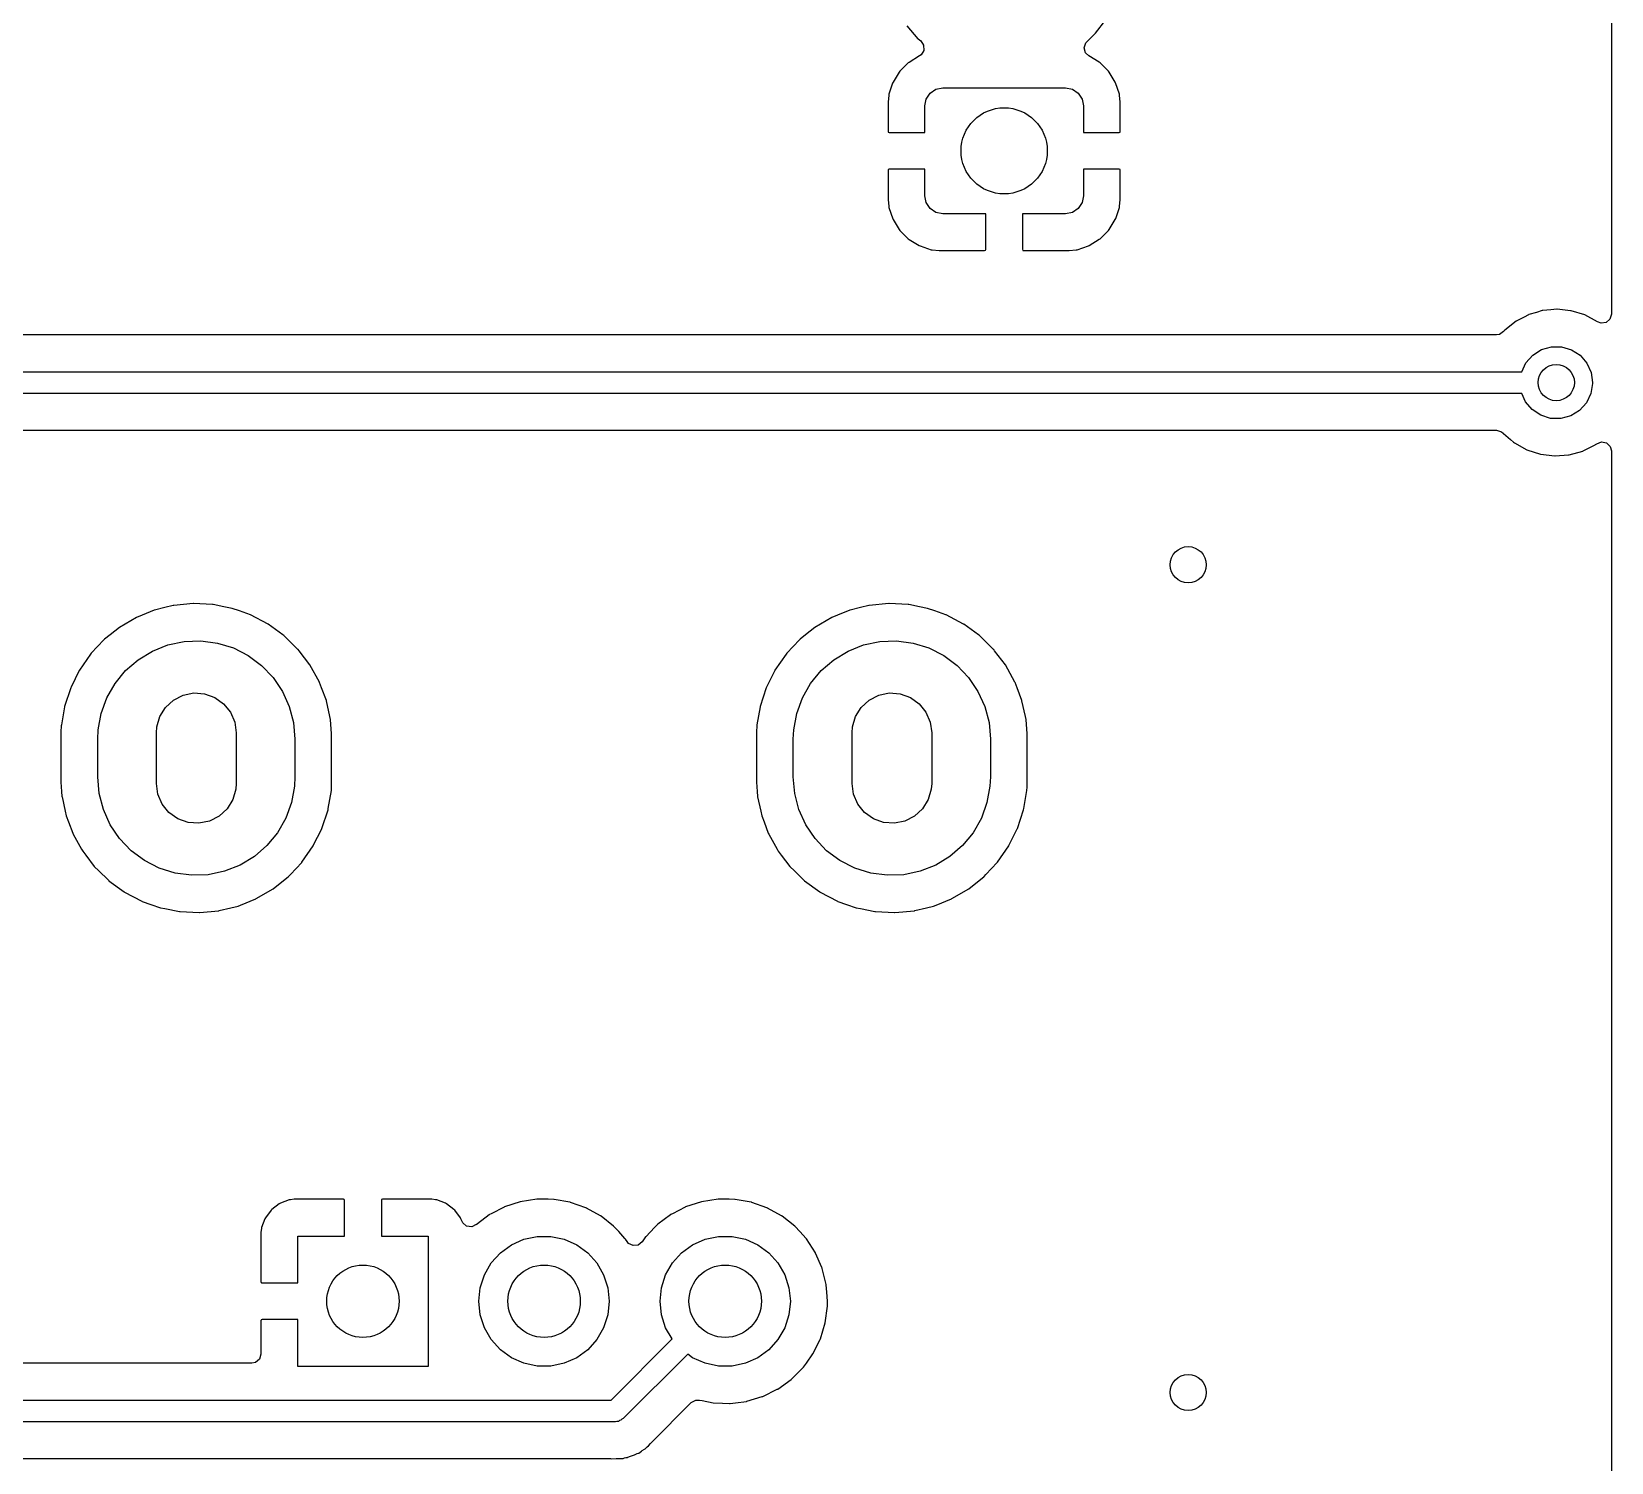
# Model space of a CAD drawing. Extents: x 123 to 292, y -246 to -33.
# Drawn here: x 270.29 to 292.1, y -83.77 to -64.01 of the extents above; entities that cross this region are included whole.
import ezdxf

# ---------------------------------------------------------------- set-up
doc = ezdxf.new("R2010")
doc.units = 0
doc.layers.add('BLACK', color=7, linetype='CONTINUOUS')

msp = doc.modelspace()

# ---------------------------------------------------------------- linework, layer by layer
at = {"layer": 'BLACK', "linetype": 'CONTINUOUS'}
for p, q in [((292.099, -33.9085), (292.099, -67.9144)), ((284.979, -64.0357), (285.119, -63.848)), ((282.375, -63.9341), (282.528, -64.1108)), ((284.862, -64.1476), (284.979, -64.0357)), ((282.528, -64.1108), (282.533, -64.1142)), ((282.533, -64.1142), (282.566, -64.1418)), ((282.566, -64.1418), (282.606, -64.2004)), ((282.608, -64.2714), (282.571, -64.3321)), ((282.606, -64.2004), (282.608, -64.2714)), ((284.823, -64.2378), (284.843, -64.1698)), ((284.842, -64.306), (284.823, -64.2378)), ((284.887, -64.3452), (284.842, -64.306)), ((284.843, -64.1698), (284.862, -64.1476)), ((282.394, -64.4461), (282.279, -64.5608)), ((282.405, -64.4371), (282.394, -64.4461)), ((282.549, -64.3479), (282.405, -64.4371)), ((282.571, -64.3321), (282.549, -64.3472)), ((282.549, -64.3472), (282.549, -64.3479)), ((284.886, -64.3473), (284.887, -64.3452)), ((285.03, -64.4362), (284.886, -64.3473)), ((285.041, -64.4453), (285.03, -64.4362)), ((285.156, -64.5598), (285.041, -64.4453)), ((282.179, -64.7234), (282.128, -64.8777)), ((282.185, -64.7102), (282.179, -64.7234)), ((282.27, -64.5722), (282.185, -64.7102)), ((282.279, -64.5608), (282.27, -64.5722)), ((285.165, -64.5712), (285.156, -64.5598)), ((285.25, -64.709), (285.165, -64.5712)), ((285.256, -64.7222), (285.25, -64.709)), ((285.308, -64.8764), (285.256, -64.7222)), ((282.125, -64.8911), (282.115, -64.9854)), ((282.128, -64.8777), (282.125, -64.8911)), ((282.623, -65.039), (282.642, -64.9433)), ((282.642, -64.9433), (282.696, -64.8622)), ((282.696, -64.8622), (282.777, -64.808)), ((282.777, -64.808), (282.873, -64.789)), ((282.873, -64.789), (284.563, -64.789)), ((284.563, -64.789), (284.659, -64.808)), ((284.659, -64.808), (284.74, -64.8622)), ((284.74, -64.8622), (284.794, -64.9433)), ((284.794, -64.9433), (284.813, -65.039)), ((285.311, -64.8898), (285.308, -64.8764)), ((285.321, -64.9854), (285.311, -64.8898)), ((282.115, -64.9854), (282.115, -64.9919)), ((282.115, -64.9919), (282.115, -65.3869)), ((282.623, -65.405), (282.623, -65.039)), ((284.813, -65.039), (284.813, -65.405)), ((285.321, -64.9919), (285.321, -64.9854)), ((285.321, -65.3915), (285.321, -64.9919)), ((282.115, -65.3869), (282.119, -65.4021)), ((282.119, -65.4021), (282.121, -65.4033)), ((282.121, -65.4033), (282.129, -65.405)), ((282.129, -65.405), (282.623, -65.405)), ((284.813, -65.405), (285.303, -65.405)), ((285.303, -65.405), (285.318, -65.4005)), ((285.318, -65.4005), (285.319, -65.3991)), ((285.319, -65.3991), (285.321, -65.3915)), ((282.117, -65.9189), (282.115, -65.9265)), ((282.115, -65.9265), (282.115, -66.3261)), ((282.118, -65.9175), (282.117, -65.9189)), ((282.133, -65.913), (282.118, -65.9175)), ((282.623, -65.913), (282.133, -65.913)), ((282.623, -66.279), (282.623, -65.913)), ((285.307, -65.913), (284.813, -65.913)), ((284.813, -65.913), (284.813, -66.279)), ((285.315, -65.9147), (285.307, -65.913)), ((285.317, -65.9159), (285.315, -65.9147)), ((285.321, -65.9311), (285.317, -65.9159)), ((285.321, -66.3261), (285.321, -65.9311)), ((282.642, -66.3747), (282.623, -66.279)), ((284.813, -66.279), (284.794, -66.3747)), ((282.115, -66.3261), (282.115, -66.3326)), ((282.115, -66.3326), (282.125, -66.4282)), ((282.125, -66.4282), (282.128, -66.4416)), ((282.128, -66.4416), (282.18, -66.5958)), ((282.696, -66.4558), (282.642, -66.3747)), ((282.777, -66.51), (282.696, -66.4558)), ((284.74, -66.4558), (284.659, -66.51)), ((284.794, -66.3747), (284.74, -66.4558)), ((285.257, -66.5946), (285.308, -66.4403)), ((285.308, -66.4403), (285.311, -66.4269)), ((285.311, -66.4269), (285.321, -66.3326)), ((285.321, -66.3326), (285.321, -66.3261)), ((282.18, -66.5958), (282.186, -66.609)), ((282.186, -66.609), (282.271, -66.7468)), ((282.873, -66.529), (282.777, -66.51)), ((283.464, -66.529), (282.873, -66.529)), ((283.464, -67.0235), (283.464, -66.529)), ((284.563, -66.529), (283.972, -66.529)), ((283.972, -66.529), (283.972, -67.0189)), ((284.659, -66.51), (284.563, -66.529)), ((285.166, -66.7458), (285.251, -66.6078)), ((285.251, -66.6078), (285.257, -66.5946)), ((282.271, -66.7468), (282.28, -66.7582)), ((282.28, -66.7582), (282.395, -66.8727)), ((282.395, -66.8727), (282.406, -66.8818)), ((282.406, -66.8818), (282.544, -66.9668)), ((284.893, -66.9662), (285.031, -66.8809)), ((285.031, -66.8809), (285.042, -66.8719)), ((285.042, -66.8719), (285.157, -66.7572)), ((285.157, -66.7572), (285.166, -66.7458)), ((282.544, -66.9668), (282.557, -66.973)), ((282.557, -66.973), (282.712, -67.0241)), ((282.712, -67.0241), (282.725, -67.027)), ((282.725, -67.027), (282.819, -67.0367)), ((282.819, -67.0367), (282.826, -67.037)), ((282.826, -67.037), (283.446, -67.037)), ((283.446, -67.037), (283.461, -67.0325)), ((283.461, -67.0325), (283.462, -67.0311)), ((283.462, -67.0311), (283.464, -67.0235)), ((283.972, -67.0189), (283.976, -67.0341)), ((283.976, -67.0341), (283.978, -67.0353)), ((283.978, -67.0353), (283.986, -67.037)), ((283.986, -67.037), (284.61, -67.037)), ((284.61, -67.037), (284.617, -67.0367)), ((284.617, -67.0367), (284.712, -67.0267)), ((284.712, -67.0267), (284.726, -67.0239)), ((284.726, -67.0239), (284.88, -66.9724)), ((284.88, -66.9724), (284.893, -66.9662)), ((290.783, -68.0114), (290.629, -68.1354)), ((290.893, -67.954), (290.783, -68.0114)), ((290.953, -67.9227), (290.893, -67.954)), ((290.958, -67.9198), (290.953, -67.9227)), ((290.953, -67.9227), (290.953, -67.9227)), ((291.063, -67.8891), (290.958, -67.9198)), ((291.142, -67.8657), (291.063, -67.8891)), ((291.148, -67.864), (291.142, -67.8657)), ((291.142, -67.8657), (291.142, -67.8657)), ((291.154, -67.8634), (291.148, -67.864)), ((291.263, -67.8536), (291.154, -67.8634)), ((291.154, -67.8634), (291.154, -67.8634)), ((291.345, -67.846), (291.263, -67.8536)), ((291.351, -67.8467), (291.345, -67.846)), ((291.536, -67.8661), (291.351, -67.8467)), ((291.351, -67.8467), (291.351, -67.8467)), ((291.542, -67.8667), (291.536, -67.8661)), ((291.536, -67.8661), (291.536, -67.8661)), ((291.731, -67.9252), (291.542, -67.8667)), ((291.905, -68.0193), (291.731, -67.9252)), ((291.905, -68.0197), (291.905, -68.0193)), ((291.956, -68.0392), (291.905, -68.0197)), ((292.026, -68.029), (291.956, -68.0392)), ((292.079, -67.9826), (292.026, -68.029)), ((292.099, -67.9144), (292.079, -67.9826)), ((290.515, -68.2009), (257.906, -68.2009)), ((290.553, -68.1952), (290.515, -68.2009)), ((290.612, -68.1559), (290.553, -68.1952)), ((290.625, -68.1401), (290.612, -68.1559)), ((290.629, -68.1354), (290.625, -68.1401)), ((291.014, -68.4786), (291.134, -68.403)), ((291.134, -68.403), (291.27, -68.364)), ((291.27, -68.364), (291.412, -68.3649)), ((291.412, -68.3649), (291.548, -68.4055)), ((291.548, -68.4055), (291.667, -68.4826)), ((290.862, -68.7094), (290.92, -68.5849)), ((290.92, -68.5849), (291.014, -68.4786)), ((291.667, -68.4826), (291.759, -68.59)), ((291.759, -68.59), (291.818, -68.7191)), ((257.644, -68.7094), (290.862, -68.7094)), ((291.838, -68.8716), (291.814, -69.0114)), ((291.818, -68.7191), (291.838, -68.8594)), ((291.838, -68.8594), (291.838, -68.8716)), ((290.863, -69.0094), (257.581, -69.0094)), ((290.914, -69.1236), (290.863, -69.0094)), ((291.814, -69.0114), (291.753, -69.139)), ((291.005, -69.2321), (290.914, -69.1236)), ((291.123, -69.3107), (291.005, -69.2321)), ((291.258, -69.353), (291.123, -69.3107)), ((291.537, -69.3183), (291.4, -69.3556)), ((291.657, -69.2441), (291.537, -69.3183)), ((291.753, -69.139), (291.657, -69.2441)), ((257.618, -69.5179), (290.512, -69.5179)), ((290.512, -69.5179), (290.581, -69.5379)), ((290.581, -69.5379), (290.603, -69.5564)), ((291.4, -69.3556), (291.258, -69.353)), ((290.603, -69.5564), (290.605, -69.5585)), ((290.605, -69.5585), (290.609, -69.5634)), ((290.609, -69.5634), (290.706, -69.6458)), ((290.706, -69.6458), (290.747, -69.6807)), ((290.747, -69.6807), (290.76, -69.6915)), ((290.76, -69.6915), (290.932, -69.788)), ((291.71, -69.8014), (291.875, -69.7178)), ((291.875, -69.7178), (291.881, -69.715)), ((291.875, -69.7178), (291.875, -69.7178)), ((291.881, -69.715), (291.896, -69.7034)), ((291.896, -69.7034), (291.962, -69.6772)), ((291.962, -69.6772), (292.032, -69.6908)), ((292.032, -69.6908), (292.083, -69.74)), ((292.083, -69.74), (292.099, -69.8026)), ((290.932, -69.788), (291.12, -69.8491)), ((291.12, -69.8491), (291.317, -69.8726)), ((291.317, -69.8726), (291.323, -69.8721)), ((291.323, -69.8721), (291.508, -69.8579)), ((291.323, -69.8721), (291.323, -69.8721)), ((291.508, -69.8579), (291.514, -69.8574)), ((291.508, -69.8579), (291.508, -69.8579)), ((291.514, -69.8574), (291.704, -69.8042)), ((291.704, -69.8042), (291.71, -69.8014)), ((291.71, -69.8014), (291.71, -69.8014)), ((292.099, -69.8026), (292.099, -84.9132)), ((272.251, -71.9378), (272.136, -71.966)), ((272.256, -71.9367), (272.251, -71.9378)), ((272.251, -71.9378), (272.251, -71.9378)), ((272.525, -71.911), (272.256, -71.9367)), ((272.53, -71.9112), (272.525, -71.911)), ((272.792, -71.9242), (272.53, -71.9112)), ((272.53, -71.9112), (272.53, -71.9112)), ((272.796, -71.9245), (272.792, -71.9242)), ((272.792, -71.9242), (272.792, -71.9242)), ((272.801, -71.9253), (272.796, -71.9245)), ((272.95, -71.9547), (272.801, -71.9253)), ((272.801, -71.9253), (272.801, -71.9253)), ((281.851, -71.9378), (281.736, -71.966)), ((281.856, -71.9367), (281.851, -71.9378)), ((281.851, -71.9378), (281.851, -71.9378)), ((282.125, -71.911), (281.856, -71.9367)), ((282.13, -71.9112), (282.125, -71.911)), ((282.392, -71.9242), (282.13, -71.9112)), ((282.13, -71.9112), (282.13, -71.9112)), ((282.396, -71.9245), (282.392, -71.9242)), ((282.392, -71.9242), (282.392, -71.9242)), ((282.401, -71.9253), (282.396, -71.9245)), ((282.55, -71.9547), (282.401, -71.9253)), ((282.401, -71.9253), (282.401, -71.9253)), ((271.741, -72.103), (271.507, -72.24)), ((271.82, -72.0709), (271.741, -72.103)), ((271.988, -72.0029), (271.82, -72.0709)), ((271.992, -72.0012), (271.988, -72.0029)), ((271.988, -72.0029), (271.988, -72.0029)), ((272.136, -71.966), (271.992, -72.0012)), ((273.062, -71.9769), (272.95, -71.9547)), ((273.163, -72.0125), (273.062, -71.9769)), ((273.314, -72.0657), (273.163, -72.0125)), ((273.318, -72.0672), (273.314, -72.0657)), ((273.314, -72.0657), (273.314, -72.0657)), ((273.558, -72.1935), (273.318, -72.0672)), ((281.341, -72.103), (281.107, -72.24)), ((281.42, -72.0709), (281.341, -72.103)), ((281.588, -72.0029), (281.42, -72.0709)), ((281.592, -72.0012), (281.588, -72.0029)), ((281.588, -72.0029), (281.588, -72.0029)), ((281.736, -71.966), (281.592, -72.0012)), ((282.662, -71.9769), (282.55, -71.9547)), ((282.763, -72.0125), (282.662, -71.9769)), ((282.914, -72.0657), (282.763, -72.0125)), ((282.918, -72.0672), (282.914, -72.0657)), ((282.914, -72.0657), (282.914, -72.0657)), ((283.158, -72.1935), (282.918, -72.0672)), ((271.378, -72.343), (271.303, -72.4027)), ((271.507, -72.24), (271.378, -72.343)), ((273.562, -72.1961), (273.558, -72.1935)), ((273.764, -72.343), (273.562, -72.1961)), ((273.777, -72.353), (273.764, -72.343)), ((273.841, -72.4151), (273.777, -72.353)), ((280.978, -72.343), (280.903, -72.4027)), ((281.107, -72.24), (280.978, -72.343)), ((283.162, -72.1961), (283.158, -72.1935)), ((283.364, -72.343), (283.162, -72.1961)), ((283.377, -72.353), (283.364, -72.343)), ((283.441, -72.4151), (283.377, -72.353)), ((271.11, -72.6075), (270.955, -72.8303)), ((271.119, -72.5975), (271.11, -72.6075)), ((271.292, -72.4127), (271.119, -72.5975)), ((271.295, -72.4094), (271.292, -72.4127)), ((271.303, -72.4027), (271.295, -72.4094)), ((271.767, -72.6851), (271.963, -72.5658)), ((271.963, -72.5658), (272.177, -72.4814)), ((272.177, -72.4814), (272.402, -72.4341)), ((272.402, -72.4341), (272.632, -72.4255)), ((272.632, -72.4255), (272.86, -72.4557)), ((272.86, -72.4557), (273.08, -72.5239)), ((273.08, -72.5239), (273.285, -72.6281)), ((273.943, -72.515), (273.841, -72.4151)), ((273.971, -72.5426), (273.943, -72.515)), ((273.974, -72.5462), (273.971, -72.5426)), ((273.986, -72.5619), (273.974, -72.5462)), ((273.974, -72.5462), (273.974, -72.5462)), ((274.136, -72.7581), (273.986, -72.5619)), ((280.71, -72.6075), (280.555, -72.8303)), ((280.719, -72.5975), (280.71, -72.6075)), ((280.892, -72.4127), (280.719, -72.5975)), ((280.895, -72.4094), (280.892, -72.4127)), ((280.903, -72.4027), (280.895, -72.4094)), ((281.367, -72.6851), (281.563, -72.5658)), ((281.563, -72.5658), (281.777, -72.4814)), ((281.777, -72.4814), (282.002, -72.4341)), ((282.002, -72.4341), (282.232, -72.4255)), ((282.232, -72.4255), (282.46, -72.4557)), ((282.46, -72.4557), (282.68, -72.5239)), ((282.68, -72.5239), (282.885, -72.6281)), ((283.543, -72.515), (283.441, -72.4151)), ((283.571, -72.5426), (283.543, -72.515)), ((283.574, -72.5462), (283.571, -72.5426)), ((283.586, -72.5619), (283.574, -72.5462)), ((283.574, -72.5462), (283.574, -72.5462)), ((283.736, -72.7581), (283.586, -72.5619)), ((271.593, -72.8359), (271.767, -72.6851)), ((273.285, -72.6281), (273.469, -72.7654)), ((273.469, -72.7654), (273.628, -72.9318)), ((274.267, -72.9952), (274.136, -72.7581)), ((281.193, -72.8359), (281.367, -72.6851)), ((282.885, -72.6281), (283.069, -72.7654)), ((283.069, -72.7654), (283.228, -72.9318)), ((283.867, -72.9952), (283.736, -72.7581)), ((270.953, -72.8344), (270.84, -73.063)), ((270.955, -72.8303), (270.953, -72.8344)), ((270.953, -72.8344), (270.953, -72.8344)), ((271.333, -73.2135), (271.447, -73.0137)), ((271.447, -73.0137), (271.593, -72.8359)), ((273.628, -72.9318), (273.756, -73.1226)), ((274.269, -72.9995), (274.267, -72.9952)), ((274.297, -73.0729), (274.269, -72.9995)), ((274.269, -72.9995), (274.269, -72.9995)), ((280.553, -72.8344), (280.44, -73.063)), ((280.555, -72.8303), (280.553, -72.8344)), ((280.553, -72.8344), (280.553, -72.8344)), ((280.933, -73.2135), (281.047, -73.0137)), ((281.047, -73.0137), (281.193, -72.8359)), ((283.228, -72.9318), (283.356, -73.1226)), ((283.869, -72.9995), (283.867, -72.9952)), ((283.897, -73.0729), (283.869, -72.9995)), ((283.869, -72.9995), (283.869, -72.9995)), ((270.835, -73.0731), (270.75, -73.3308)), ((270.84, -73.063), (270.835, -73.0731)), ((271.255, -73.4297), (271.333, -73.2135)), ((272.144, -73.3434), (272.254, -73.2424)), ((272.254, -73.2424), (272.387, -73.1746)), ((272.387, -73.1746), (272.533, -73.1451)), ((272.533, -73.1451), (272.682, -73.156)), ((272.682, -73.156), (272.823, -73.2066)), ((272.823, -73.2066), (272.945, -73.2931)), ((273.756, -73.1226), (273.851, -73.3323)), ((274.363, -73.2488), (274.297, -73.0729)), ((274.364, -73.2532), (274.363, -73.2488)), ((274.412, -73.4703), (274.364, -73.2532)), ((274.364, -73.2532), (274.364, -73.2532)), ((280.435, -73.0731), (280.35, -73.3308)), ((280.44, -73.063), (280.435, -73.0731)), ((280.855, -73.4297), (280.933, -73.2135)), ((281.744, -73.3434), (281.854, -73.2424)), ((281.854, -73.2424), (281.987, -73.1746)), ((281.987, -73.1746), (282.133, -73.1451)), ((282.133, -73.1451), (282.282, -73.156)), ((282.282, -73.156), (282.423, -73.2066)), ((282.423, -73.2066), (282.545, -73.2931)), ((283.356, -73.1226), (283.451, -73.3323)), ((283.963, -73.2488), (283.897, -73.0729)), ((283.964, -73.2532), (283.963, -73.2488)), ((284.012, -73.4703), (283.964, -73.2532)), ((283.964, -73.2532), (283.964, -73.2532)), ((270.749, -73.3353), (270.706, -73.5843)), ((270.75, -73.3308), (270.749, -73.3353)), ((270.749, -73.3353), (270.749, -73.3353)), ((271.214, -73.656), (271.255, -73.4297)), ((272.024, -73.6137), (272.066, -73.4703)), ((272.066, -73.4703), (272.144, -73.3434)), ((272.945, -73.2931), (273.038, -73.4091)), ((273.038, -73.4091), (273.098, -73.5461)), ((273.851, -73.3323), (273.909, -73.5549)), ((274.422, -73.5135), (274.412, -73.4703)), ((280.349, -73.3353), (280.306, -73.5843)), ((280.35, -73.3308), (280.349, -73.3353)), ((280.349, -73.3353), (280.349, -73.3353)), ((280.814, -73.656), (280.855, -73.4297)), ((281.624, -73.6137), (281.666, -73.4703)), ((281.666, -73.4703), (281.744, -73.3434)), ((282.545, -73.2931), (282.638, -73.4091)), ((282.638, -73.4091), (282.698, -73.5461)), ((283.451, -73.3323), (283.509, -73.5549)), ((284.022, -73.5135), (284.012, -73.4703)), ((270.704, -73.6018), (270.7, -73.6752)), ((270.7, -73.6752), (270.7, -73.6836)), ((270.7, -73.6836), (270.7, -74.3729)), ((270.706, -73.5843), (270.704, -73.5979)), ((270.704, -73.5979), (270.704, -73.6018)), ((271.208, -73.784), (271.214, -73.656)), ((272.018, -73.694), (272.024, -73.6137)), ((272.018, -74.394), (272.018, -73.694)), ((273.098, -73.5461), (273.118, -73.694)), ((273.118, -73.694), (273.118, -74.394)), ((273.909, -73.5549), (273.928, -73.784)), ((274.427, -73.581), (274.422, -73.5135)), ((274.436, -73.7051), (274.427, -73.581)), ((280.3, -73.6752), (280.299, -73.6836)), ((280.299, -73.6836), (280.299, -74.3729)), ((280.304, -73.6018), (280.3, -73.6752)), ((280.306, -73.5843), (280.304, -73.5979)), ((280.304, -73.5979), (280.304, -73.6018)), ((280.808, -73.784), (280.814, -73.656)), ((281.618, -73.694), (281.624, -73.6137)), ((281.618, -74.394), (281.618, -73.694)), ((282.698, -73.5461), (282.718, -73.694)), ((282.718, -73.694), (282.718, -74.394)), ((283.509, -73.5549), (283.528, -73.784)), ((284.027, -73.581), (284.022, -73.5135)), ((284.036, -73.7051), (284.027, -73.581)), ((271.208, -74.304), (271.208, -73.784)), ((273.928, -73.784), (273.928, -74.304)), ((274.436, -73.7151), (274.436, -73.7051)), ((274.436, -74.4044), (274.436, -73.7151)), ((280.808, -74.304), (280.808, -73.784)), ((283.528, -73.784), (283.528, -74.304)), ((284.036, -73.7151), (284.036, -73.7051)), ((284.036, -74.4044), (284.036, -73.7151)), ((271.227, -74.5331), (271.208, -74.304)), ((273.928, -74.304), (273.922, -74.432)), ((280.827, -74.5331), (280.808, -74.304)), ((283.528, -74.304), (283.522, -74.432)), ((270.7, -74.3729), (270.7, -74.3752)), ((270.7, -74.3752), (270.709, -74.507)), ((270.7, -74.3752), (270.7, -74.3752)), ((270.709, -74.507), (270.714, -74.5745)), ((271.285, -74.7557), (271.227, -74.5331)), ((272.038, -74.5419), (272.018, -74.394)), ((272.098, -74.6789), (272.038, -74.5419)), ((273.112, -74.4743), (273.07, -74.6177)), ((273.118, -74.394), (273.112, -74.4743)), ((273.922, -74.432), (273.881, -74.6583)), ((274.389, -74.7379), (274.432, -74.4939)), ((274.432, -74.4901), (274.434, -74.4455)), ((274.432, -74.4938), (274.432, -74.4901)), ((274.432, -74.4939), (274.432, -74.4938)), ((274.434, -74.4455), (274.436, -74.406)), ((274.436, -74.406), (274.436, -74.4044)), ((274.436, -74.406), (274.436, -74.406)), ((280.299, -74.3729), (280.3, -74.3752)), ((280.3, -74.3752), (280.309, -74.507)), ((280.3, -74.3752), (280.3, -74.3752)), ((280.309, -74.507), (280.314, -74.5745)), ((280.885, -74.7557), (280.827, -74.5331)), ((281.638, -74.5419), (281.618, -74.394)), ((281.698, -74.6789), (281.638, -74.5419)), ((282.712, -74.4743), (282.67, -74.6177)), ((282.718, -74.394), (282.712, -74.4743)), ((283.522, -74.432), (283.481, -74.6583)), ((283.989, -74.7379), (284.032, -74.4939)), ((284.032, -74.4901), (284.034, -74.4455)), ((284.032, -74.4938), (284.032, -74.4901)), ((284.032, -74.4939), (284.032, -74.4938)), ((284.034, -74.4455), (284.036, -74.406)), ((284.036, -74.406), (284.036, -74.4044)), ((284.036, -74.406), (284.036, -74.406)), ((270.714, -74.5745), (270.715, -74.5789)), ((270.715, -74.5789), (270.715, -74.5789)), ((270.715, -74.5789), (270.759, -74.7775)), ((270.759, -74.7775), (270.773, -74.8392)), ((271.38, -74.9654), (271.285, -74.7557)), ((272.191, -74.7949), (272.098, -74.6789)), ((272.992, -74.7446), (272.882, -74.8456)), ((273.07, -74.6177), (272.992, -74.7446)), ((273.881, -74.6583), (273.803, -74.8745)), ((274.301, -75.0149), (274.386, -74.7572)), ((274.386, -74.7572), (274.389, -74.7379)), ((280.314, -74.5745), (280.315, -74.5789)), ((280.315, -74.5789), (280.315, -74.5789)), ((280.315, -74.5789), (280.359, -74.7775)), ((280.359, -74.7775), (280.373, -74.8392)), ((280.98, -74.9654), (280.885, -74.7557)), ((281.791, -74.7949), (281.698, -74.6789)), ((282.592, -74.7446), (282.482, -74.8456)), ((282.67, -74.6177), (282.592, -74.7446)), ((283.481, -74.6583), (283.403, -74.8745)), ((283.901, -75.0149), (283.986, -74.7572)), ((283.986, -74.7572), (283.989, -74.7379)), ((270.773, -74.8392), (270.804, -74.922)), ((270.804, -74.922), (270.863, -75.0785)), ((271.508, -75.1562), (271.38, -74.9654)), ((272.313, -74.8814), (272.191, -74.7949)), ((272.454, -74.932), (272.313, -74.8814)), ((272.603, -74.9429), (272.454, -74.932)), ((272.749, -74.9134), (272.603, -74.9429)), ((272.882, -74.8456), (272.749, -74.9134)), ((273.803, -74.8745), (273.689, -75.0743)), ((280.373, -74.8392), (280.404, -74.922)), ((280.404, -74.922), (280.463, -75.0785)), ((281.108, -75.1562), (280.98, -74.9654)), ((281.913, -74.8814), (281.791, -74.7949)), ((282.054, -74.932), (281.913, -74.8814)), ((282.203, -74.9429), (282.054, -74.932)), ((282.349, -74.9134), (282.203, -74.9429)), ((282.482, -74.8456), (282.349, -74.9134)), ((283.403, -74.8745), (283.289, -75.0743)), ((270.863, -75.0785), (270.869, -75.0928)), ((270.869, -75.0928), (270.938, -75.2181)), ((270.938, -75.2181), (270.985, -75.3028)), ((271.667, -75.3226), (271.508, -75.1562)), ((273.689, -75.0743), (273.543, -75.2521)), ((274.183, -75.253), (274.299, -75.019)), ((274.299, -75.019), (274.301, -75.0149)), ((274.299, -75.019), (274.299, -75.019)), ((280.463, -75.0785), (280.469, -75.0928)), ((280.469, -75.0928), (280.538, -75.2181)), ((280.538, -75.2181), (280.585, -75.3028)), ((281.267, -75.3226), (281.108, -75.1562)), ((283.289, -75.0743), (283.143, -75.2521)), ((283.783, -75.253), (283.899, -75.019)), ((283.899, -75.019), (283.901, -75.0149)), ((283.899, -75.019), (283.899, -75.019)), ((270.985, -75.3028), (271, -75.3299)), ((271, -75.3299), (271.042, -75.3841)), ((271.042, -75.3841), (271.16, -75.5395)), ((271.851, -75.4599), (271.667, -75.3226)), ((273.369, -75.4029), (273.173, -75.5222)), ((273.543, -75.2521), (273.369, -75.4029)), ((274.026, -75.4805), (274.181, -75.2577)), ((274.181, -75.2577), (274.183, -75.253)), ((280.585, -75.3028), (280.6, -75.3299)), ((280.6, -75.3299), (280.642, -75.3841)), ((280.642, -75.3841), (280.76, -75.5395)), ((281.451, -75.4599), (281.267, -75.3226)), ((282.969, -75.4029), (282.773, -75.5222)), ((283.143, -75.2521), (282.969, -75.4029)), ((283.626, -75.4805), (283.781, -75.2577)), ((283.781, -75.2577), (283.783, -75.253)), ((271.16, -75.5395), (271.165, -75.5454)), ((271.165, -75.5454), (271.168, -75.5486)), ((271.168, -75.5486), (271.168, -75.5486)), ((271.168, -75.5486), (271.214, -75.5931)), ((271.214, -75.5931), (271.359, -75.735)), ((272.056, -75.5641), (271.851, -75.4599)), ((272.276, -75.6323), (272.056, -75.5641)), ((272.504, -75.6625), (272.276, -75.6323)), ((272.734, -75.6539), (272.504, -75.6625)), ((272.959, -75.6066), (272.734, -75.6539)), ((273.173, -75.5222), (272.959, -75.6066)), ((273.841, -75.6786), (273.866, -75.6519)), ((273.866, -75.6519), (274.023, -75.4838)), ((274.023, -75.4838), (274.026, -75.4805)), ((274.023, -75.4838), (274.023, -75.4838)), ((280.76, -75.5395), (280.765, -75.5454)), ((280.765, -75.5454), (280.768, -75.5486)), ((280.768, -75.5486), (280.768, -75.5486)), ((280.768, -75.5486), (280.814, -75.5931)), ((280.814, -75.5931), (280.959, -75.735)), ((281.656, -75.5641), (281.451, -75.4599)), ((281.876, -75.6323), (281.656, -75.5641)), ((282.104, -75.6625), (281.876, -75.6323)), ((282.334, -75.6539), (282.104, -75.6625)), ((282.559, -75.6066), (282.334, -75.6539)), ((282.773, -75.5222), (282.559, -75.6066)), ((283.441, -75.6786), (283.466, -75.6519)), ((283.466, -75.6519), (283.623, -75.4838)), ((283.623, -75.4838), (283.626, -75.4805)), ((283.623, -75.4838), (283.623, -75.4838)), ((271.359, -75.735), (271.362, -75.7377)), ((271.362, -75.7377), (271.362, -75.7377)), ((271.362, -75.7377), (271.574, -75.8919)), ((273.395, -75.985), (273.629, -75.848)), ((273.629, -75.848), (273.818, -75.6971)), ((273.818, -75.6971), (273.837, -75.6815)), ((273.837, -75.6815), (273.841, -75.6786)), ((273.837, -75.6815), (273.837, -75.6815)), ((280.959, -75.735), (280.962, -75.7377)), ((280.962, -75.7377), (280.962, -75.7377)), ((280.962, -75.7377), (281.174, -75.8919)), ((282.995, -75.985), (283.229, -75.848)), ((283.229, -75.848), (283.418, -75.6971)), ((283.418, -75.6971), (283.437, -75.6815)), ((283.437, -75.6815), (283.441, -75.6786)), ((283.437, -75.6815), (283.437, -75.6815)), ((271.574, -75.8919), (271.578, -75.8945)), ((271.578, -75.8945), (271.818, -76.0208)), ((271.818, -76.0208), (271.822, -76.0223)), ((271.822, -76.0223), (271.822, -76.0223)), ((271.822, -76.0223), (271.942, -76.0646)), ((271.942, -76.0646), (272.074, -76.1111)), ((273.045, -76.1111), (273.144, -76.0868)), ((273.144, -76.0868), (273.178, -76.073)), ((273.178, -76.073), (273.391, -75.9867)), ((273.391, -75.9867), (273.395, -75.985)), ((273.391, -75.9867), (273.391, -75.9867)), ((281.174, -75.8919), (281.178, -75.8945)), ((281.178, -75.8945), (281.418, -76.0208)), ((281.418, -76.0208), (281.422, -76.0223)), ((281.422, -76.0223), (281.422, -76.0223)), ((281.422, -76.0223), (281.542, -76.0646)), ((281.542, -76.0646), (281.674, -76.1111)), ((282.645, -76.1111), (282.744, -76.0868)), ((282.744, -76.0868), (282.778, -76.073)), ((282.778, -76.073), (282.991, -75.9867)), ((282.991, -75.9867), (282.995, -75.985)), ((282.991, -75.9867), (282.991, -75.9867)), ((272.074, -76.1111), (272.133, -76.1228)), ((272.133, -76.1228), (272.335, -76.1627)), ((272.335, -76.1627), (272.335, -76.1627)), ((272.335, -76.1627), (272.34, -76.1635)), ((272.34, -76.1635), (272.344, -76.1638)), ((272.344, -76.1638), (272.344, -76.1638)), ((272.344, -76.1638), (272.606, -76.1768)), ((272.606, -76.1768), (272.606, -76.1768)), ((272.606, -76.1768), (272.611, -76.177)), ((272.611, -76.177), (272.88, -76.1513)), ((272.88, -76.1513), (272.885, -76.1502)), ((272.885, -76.1502), (273.045, -76.1111)), ((272.885, -76.1502), (272.885, -76.1502)), ((281.674, -76.1111), (281.733, -76.1228)), ((281.733, -76.1228), (281.935, -76.1627)), ((281.935, -76.1627), (281.935, -76.1627)), ((281.935, -76.1627), (281.94, -76.1635)), ((281.94, -76.1635), (281.944, -76.1638)), ((281.944, -76.1638), (281.944, -76.1638)), ((281.944, -76.1638), (282.206, -76.1768)), ((282.206, -76.1768), (282.206, -76.1768)), ((282.206, -76.1768), (282.211, -76.177)), ((282.211, -76.177), (282.48, -76.1513)), ((282.48, -76.1513), (282.485, -76.1502)), ((282.485, -76.1502), (282.645, -76.1111)), ((282.485, -76.1502), (282.485, -76.1502)), ((273.714, -80.1992), (273.612, -80.2757)), ((273.73, -80.1907), (273.714, -80.1992)), ((273.85, -80.1455), (273.73, -80.1907)), ((273.866, -80.1419), (273.85, -80.1455)), ((273.917, -80.1364), (273.866, -80.1419)), ((273.923, -80.136), (273.917, -80.1364)), ((274.6, -80.136), (273.923, -80.136)), ((274.608, -80.1377), (274.6, -80.136)), ((274.61, -80.1389), (274.608, -80.1377)), ((274.614, -80.1541), (274.61, -80.1389)), ((274.614, -80.644), (274.614, -80.1541)), ((275.124, -80.1419), (275.122, -80.1495)), ((275.122, -80.1495), (275.122, -80.644)), ((275.125, -80.1405), (275.124, -80.1419)), ((275.14, -80.136), (275.125, -80.1405)), ((275.813, -80.136), (275.14, -80.136)), ((275.819, -80.1364), (275.813, -80.136)), ((275.87, -80.1419), (275.819, -80.1364)), ((275.886, -80.1455), (275.87, -80.1419)), ((276.006, -80.1907), (275.886, -80.1455)), ((276.022, -80.1992), (276.006, -80.1907)), ((276.124, -80.2757), (276.022, -80.1992)), ((277.04, -80.1692), (276.82, -80.2411)), ((277.269, -80.1341), (277.04, -80.1692)), ((277.275, -80.1342), (277.269, -80.1341)), ((277.424, -80.136), (277.275, -80.1342)), ((277.275, -80.1342), (277.275, -80.1342)), ((277.501, -80.1369), (277.424, -80.136)), ((277.506, -80.1379), (277.501, -80.1369)), ((277.724, -80.1767), (277.506, -80.1379)), ((277.506, -80.1379), (277.506, -80.1379)), ((277.729, -80.1776), (277.724, -80.1767)), ((277.724, -80.1767), (277.724, -80.1767)), ((277.734, -80.1793), (277.729, -80.1776)), ((277.942, -80.2531), (277.734, -80.1793)), ((277.734, -80.1793), (277.734, -80.1793)), ((279.54, -80.1692), (279.32, -80.2411)), ((279.769, -80.1341), (279.54, -80.1692)), ((279.775, -80.1342), (279.769, -80.1341)), ((279.924, -80.136), (279.775, -80.1342)), ((279.775, -80.1342), (279.775, -80.1342)), ((280.001, -80.1369), (279.924, -80.136)), ((280.006, -80.1379), (280.001, -80.1369)), ((280.224, -80.1767), (280.006, -80.1379)), ((280.006, -80.1379), (280.006, -80.1379)), ((280.229, -80.1776), (280.224, -80.1767)), ((280.224, -80.1767), (280.224, -80.1767)), ((280.234, -80.1793), (280.229, -80.1776)), ((280.442, -80.2531), (280.234, -80.1793)), ((280.234, -80.1793), (280.234, -80.1793)), ((273.515, -80.4059), (273.47, -80.5264)), ((273.523, -80.3904), (273.515, -80.4059)), ((273.6, -80.2883), (273.523, -80.3904)), ((273.612, -80.2757), (273.6, -80.2883)), ((276.136, -80.2883), (276.124, -80.2757)), ((276.213, -80.3904), (276.136, -80.2883)), ((276.221, -80.4059), (276.213, -80.3904)), ((276.232, -80.4342), (276.221, -80.4059)), ((276.245, -80.4594), (276.232, -80.4342)), ((276.611, -80.3512), (276.447, -80.474)), ((276.615, -80.3481), (276.611, -80.3512)), ((276.611, -80.3512), (276.611, -80.3512)), ((276.639, -80.3357), (276.615, -80.3481)), ((276.816, -80.2435), (276.639, -80.3357)), ((276.82, -80.2411), (276.816, -80.2435)), ((276.816, -80.2435), (276.816, -80.2435)), ((277.942, -80.2532), (277.942, -80.2531)), ((277.947, -80.2549), (277.942, -80.2532)), ((277.952, -80.2574), (277.947, -80.2549)), ((278.146, -80.3643), (277.952, -80.2574)), ((277.952, -80.2574), (277.952, -80.2574)), ((278.15, -80.3668), (278.146, -80.3643)), ((278.146, -80.3643), (278.146, -80.3643)), ((278.154, -80.37), (278.15, -80.3668)), ((278.328, -80.5072), (278.154, -80.37)), ((278.154, -80.37), (278.154, -80.37)), ((279.111, -80.3512), (278.938, -80.4809)), ((279.115, -80.3481), (279.111, -80.3512)), ((279.111, -80.3512), (279.111, -80.3512)), ((279.139, -80.3357), (279.115, -80.3481)), ((279.316, -80.2435), (279.139, -80.3357)), ((279.32, -80.2411), (279.316, -80.2435)), ((279.316, -80.2435), (279.316, -80.2435)), ((280.442, -80.2532), (280.442, -80.2531)), ((280.447, -80.2549), (280.442, -80.2532)), ((280.452, -80.2574), (280.447, -80.2549)), ((280.646, -80.3643), (280.452, -80.2574)), ((280.452, -80.2574), (280.452, -80.2574)), ((280.65, -80.3668), (280.646, -80.3643)), ((280.646, -80.3643), (280.646, -80.3643)), ((280.654, -80.37), (280.65, -80.3668)), ((280.828, -80.5072), (280.654, -80.37)), ((280.654, -80.37), (280.654, -80.37)), ((273.466, -80.5416), (273.46, -80.5925)), ((273.46, -80.5925), (273.46, -80.5993)), ((273.46, -80.5993), (273.46, -81.2719)), ((273.47, -80.5264), (273.466, -80.5416)), ((273.968, -81.29), (273.968, -80.644)), ((273.968, -80.644), (274.614, -80.644)), ((275.122, -80.644), (275.768, -80.644)), ((275.768, -80.644), (275.768, -82.444)), ((276.299, -80.5052), (276.245, -80.4594)), ((276.369, -80.5145), (276.299, -80.5052)), ((276.429, -80.4863), (276.369, -80.5145)), ((276.43, -80.4871), (276.429, -80.4863)), ((276.447, -80.474), (276.43, -80.4871)), ((277.09, -80.688), (277.274, -80.6489)), ((277.274, -80.6489), (277.462, -80.6489)), ((277.462, -80.6489), (277.646, -80.688)), ((278.332, -80.5104), (278.328, -80.5072)), ((278.328, -80.5072), (278.328, -80.5072)), ((278.398, -80.5825), (278.332, -80.5104)), ((278.483, -80.676), (278.398, -80.5825)), ((278.77, -80.6546), (278.723, -80.7232)), ((278.776, -80.6483), (278.77, -80.6546)), ((278.892, -80.5264), (278.776, -80.6483)), ((278.93, -80.4871), (278.892, -80.5264)), ((278.938, -80.4809), (278.93, -80.4871)), ((279.59, -80.688), (279.774, -80.6489)), ((279.774, -80.6489), (279.962, -80.6489)), ((279.962, -80.6489), (280.146, -80.688)), ((280.832, -80.5104), (280.828, -80.5072)), ((280.828, -80.5072), (280.828, -80.5072)), ((280.898, -80.5825), (280.832, -80.5104)), ((280.983, -80.676), (280.898, -80.5825)), ((276.64, -81.015), (276.766, -80.8752)), ((276.766, -80.8752), (276.918, -80.7646)), ((276.918, -80.7646), (277.09, -80.688)), ((277.646, -80.688), (277.818, -80.7646)), ((277.818, -80.7646), (277.97, -80.8752)), ((277.97, -80.8752), (278.096, -81.015)), ((278.488, -80.6817), (278.483, -80.676)), ((278.491, -80.686), (278.488, -80.6817)), ((278.513, -80.7206), (278.491, -80.686)), ((278.491, -80.686), (278.491, -80.686)), ((278.534, -80.7451), (278.513, -80.7206)), ((278.597, -80.7763), (278.534, -80.7451)), ((278.668, -80.7682), (278.597, -80.7763)), ((278.723, -80.7232), (278.668, -80.7682)), ((279.14, -81.015), (279.266, -80.8752)), ((279.266, -80.8752), (279.418, -80.7646)), ((279.418, -80.7646), (279.59, -80.688)), ((280.146, -80.688), (280.318, -80.7646)), ((280.318, -80.7646), (280.47, -80.8752)), ((280.47, -80.8752), (280.596, -81.015)), ((280.988, -80.6817), (280.983, -80.676)), ((281.114, -80.8761), (280.988, -80.6817)), ((281.116, -80.8809), (281.114, -80.8761)), ((281.202, -81.0785), (281.116, -80.8809)), ((281.116, -80.8809), (281.116, -80.8809)), ((276.546, -81.1779), (276.64, -81.015)), ((278.096, -81.015), (278.19, -81.1779)), ((279.046, -81.1779), (279.14, -81.015)), ((280.596, -81.015), (280.69, -81.1779)), ((281.206, -81.0885), (281.202, -81.0785)), ((281.207, -81.0935), (281.206, -81.0885)), ((281.225, -81.1646), (281.207, -81.0935)), ((281.207, -81.0935), (281.207, -81.0935)), ((273.46, -81.2719), (273.464, -81.2871)), ((273.464, -81.2871), (273.466, -81.2883)), ((273.466, -81.2883), (273.474, -81.29)), ((273.474, -81.29), (273.968, -81.29)), ((276.488, -81.3569), (276.546, -81.1779)), ((278.19, -81.1779), (278.248, -81.3569)), ((278.988, -81.3569), (279.046, -81.1779)), ((280.69, -81.1779), (280.748, -81.3569)), ((281.262, -81.3132), (281.225, -81.1646)), ((281.263, -81.3183), (281.262, -81.3132)), ((281.271, -81.4201), (281.263, -81.3183)), ((281.263, -81.3183), (281.263, -81.3183)), ((276.468, -81.544), (276.488, -81.3569)), ((276.488, -81.7311), (276.468, -81.544)), ((278.248, -81.3569), (278.268, -81.544)), ((278.268, -81.544), (278.248, -81.7311)), ((278.968, -81.544), (278.988, -81.3569)), ((278.988, -81.7311), (278.968, -81.544)), ((280.748, -81.3569), (280.768, -81.544)), ((280.768, -81.544), (280.748, -81.7311)), ((281.281, -81.544), (281.271, -81.4201)), ((281.28, -81.5838), (281.281, -81.5474)), ((281.281, -81.5474), (281.281, -81.544)), ((281.281, -81.5474), (281.281, -81.5474)), ((276.546, -81.9101), (276.488, -81.7311)), ((278.248, -81.7311), (278.19, -81.9101)), ((279.046, -81.9101), (278.988, -81.7311)), ((280.748, -81.7311), (280.69, -81.9101)), ((281.249, -81.8427), (281.28, -81.613)), ((281.28, -81.613), (281.28, -81.5838)), ((273.462, -81.8039), (273.46, -81.8115)), ((273.46, -81.8115), (273.46, -82.2735)), ((273.463, -81.8025), (273.462, -81.8039)), ((273.478, -81.798), (273.463, -81.8025)), ((273.968, -81.798), (273.478, -81.798)), ((273.968, -82.444), (273.968, -81.798)), ((276.64, -82.073), (276.546, -81.9101)), ((278.19, -81.9101), (278.096, -82.073)), ((279.135, -82.0647), (279.046, -81.9101)), ((280.69, -81.9101), (280.596, -82.073)), ((281.182, -82.0643), (281.249, -81.8427)), ((276.766, -82.2128), (276.64, -82.073)), ((278.096, -82.073), (277.97, -82.2128)), ((278.292, -82.908), (279.135, -82.0647)), ((280.596, -82.073), (280.47, -82.2128)), ((281.082, -82.2662), (281.18, -82.0689)), ((281.18, -82.0689), (281.182, -82.0643)), ((281.18, -82.0689), (281.18, -82.0689)), ((273.334, -82.3995), (263.878, -82.3995)), ((273.386, -82.3881), (273.334, -82.3995)), ((273.44, -82.3416), (273.386, -82.3881)), ((273.46, -82.2735), (273.44, -82.3416)), ((276.918, -82.3234), (276.766, -82.2128)), ((277.09, -82.4), (276.918, -82.3234)), ((277.274, -82.4391), (277.09, -82.4)), ((277.646, -82.4), (277.462, -82.4391)), ((277.818, -82.3234), (277.646, -82.4)), ((277.97, -82.2128), (277.818, -82.3234)), ((279.35, -82.2741), (278.46, -83.1641)), ((279.418, -82.3234), (279.35, -82.2741)), ((279.59, -82.4), (279.418, -82.3234)), ((279.774, -82.4391), (279.59, -82.4)), ((280.146, -82.4), (279.962, -82.4391)), ((280.318, -82.3234), (280.146, -82.4)), ((280.47, -82.2128), (280.318, -82.3234)), ((280.949, -82.4537), (280.989, -82.398)), ((280.989, -82.398), (281.079, -82.2719)), ((281.079, -82.2719), (281.082, -82.2662)), ((275.768, -82.444), (273.968, -82.444)), ((277.462, -82.4391), (277.274, -82.4391)), ((279.962, -82.4391), (279.774, -82.4391)), ((280.592, -82.758), (280.78, -82.6235)), ((280.78, -82.6235), (280.944, -82.46)), ((280.944, -82.46), (280.949, -82.4537)), ((280.388, -82.8576), (280.587, -82.7603)), ((280.587, -82.7603), (280.592, -82.758)), ((280.587, -82.7603), (280.587, -82.7603)), ((258.634, -82.908), (278.292, -82.908)), ((278.846, -83.4975), (279.4, -82.9437)), ((279.4, -82.9437), (279.462, -82.9097)), ((279.462, -82.9097), (279.514, -82.9094)), ((279.514, -82.9094), (279.549, -82.9164)), ((279.549, -82.9164), (279.701, -82.9474)), ((279.701, -82.9474), (279.831, -82.9522)), ((279.831, -82.9522), (279.927, -82.9557)), ((279.927, -82.9557), (279.927, -82.9557)), ((279.927, -82.9557), (279.932, -82.9559)), ((279.932, -82.9559), (279.937, -82.9552)), ((279.937, -82.9552), (280.01, -82.9459)), ((279.937, -82.9552), (279.937, -82.9552)), ((280.01, -82.9459), (280.162, -82.9264)), ((280.162, -82.9264), (280.167, -82.925)), ((280.167, -82.925), (280.379, -82.8614)), ((280.167, -82.925), (280.167, -82.925)), ((280.379, -82.8614), (280.384, -82.8599)), ((280.384, -82.8599), (280.388, -82.8576)), ((278.354, -83.208), (258.572, -83.208)), ((278.373, -83.2029), (278.354, -83.208)), ((278.393, -83.2029), (278.373, -83.2029)), ((278.41, -83.193), (278.393, -83.2029)), ((278.429, -83.1879), (278.41, -83.193)), ((278.443, -83.1739), (278.429, -83.1879)), ((278.46, -83.1641), (278.443, -83.1739)), ((278.808, -83.5418), (278.838, -83.5062)), ((278.838, -83.5062), (278.846, -83.4975)), ((258.609, -83.7165), (278.272, -83.7165)), ((278.272, -83.7165), (278.284, -83.7171)), ((278.284, -83.7171), (278.284, -83.7171)), ((278.284, -83.7171), (278.292, -83.7188)), ((278.292, -83.7188), (278.362, -83.7166)), ((278.362, -83.7166), (278.366, -83.7165)), ((278.366, -83.7165), (278.395, -83.7165)), ((278.395, -83.7165), (278.4, -83.7159)), ((278.4, -83.7159), (278.412, -83.715)), ((278.412, -83.715), (278.458, -83.7136)), ((278.458, -83.7136), (278.478, -83.7076)), ((278.478, -83.7076), (278.498, -83.7036)), ((278.498, -83.7036), (278.505, -83.7026)), ((278.505, -83.7026), (278.511, -83.7019)), ((278.511, -83.7019), (278.519, -83.7009)), ((278.511, -83.7019), (278.511, -83.7019)), ((278.519, -83.7009), (278.526, -83.698)), ((278.526, -83.698), (278.562, -83.6839)), ((278.526, -83.698), (278.526, -83.698)), ((278.562, -83.6839), (278.573, -83.68)), ((278.573, -83.68), (278.618, -83.6671)), ((278.618, -83.6671), (278.636, -83.6562)), ((278.636, -83.6562), (278.654, -83.6475)), ((278.654, -83.6475), (278.674, -83.6396)), ((278.674, -83.6396), (278.711, -83.6125)), ((278.711, -83.6125), (278.721, -83.606)), ((278.721, -83.606), (278.754, -83.5865)), ((278.754, -83.5865), (278.761, -83.5825)), ((278.754, -83.5865), (278.754, -83.5865)), ((278.761, -83.5825), (278.776, -83.5673)), ((278.776, -83.5673), (278.791, -83.5544)), ((278.791, -83.5544), (278.793, -83.5531)), ((278.793, -83.5531), (278.808, -83.5418))]:
    msp.add_line(p, q, dxfattribs=at)
at = {"layer": 'BLACK'}
for centre, radius in [((283.718, -65.659), 0.595), ((291.338, -68.8594), 0.25), ((286.258, -71.374), 0.25), ((274.868, -81.544), 0.5), ((277.368, -81.544), 0.5), ((279.868, -81.544), 0.5), ((286.258, -82.804), 0.25)]:
    msp.add_circle(centre, radius, dxfattribs=at)

doc.saveas('drawing.dxf')
